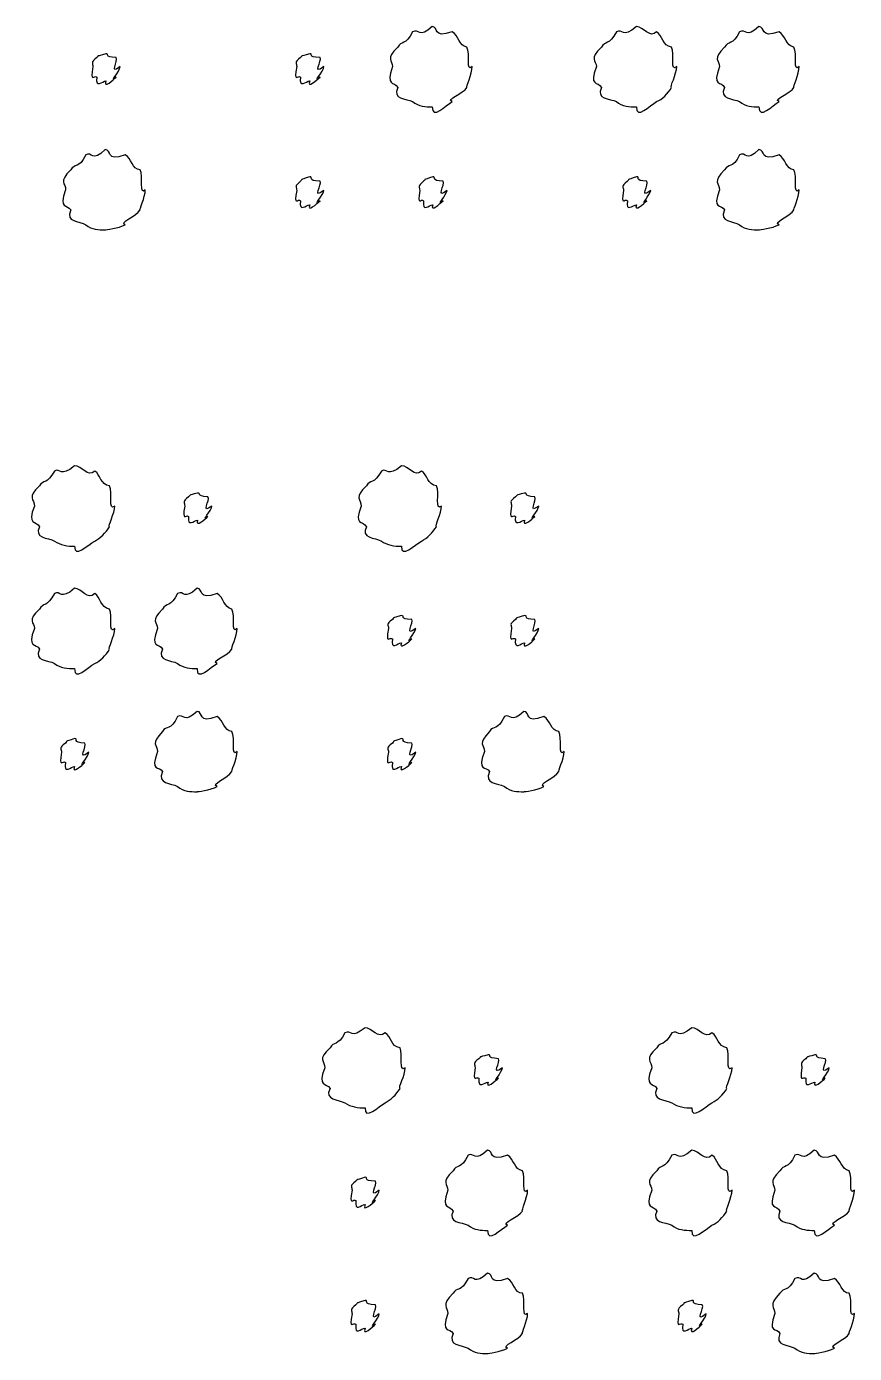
# Model space of a CAD drawing. Header units: millimetres. Extents: x -178 to -32, y 41 to 266.
# Drawn here: x -144.18 to -137.13, y 186.96 to 198.25 of the extents above; entities that cross this region are included whole.
import ezdxf

# ---------------------------------------------------------------- set-up
doc = ezdxf.new("R2010")
doc.units = ezdxf.units.MM
doc.layers.get('0').update_dxf_attribs({"linetype": 'CONTINUOUS'})

msp = doc.modelspace()

# ---------------------------------------------------------------- linework, layer by layer
at = {"color": 0}
for p, q in [((-140.73, 198.247), (-140.73, 198.247)), ((-138.99, 198.247), (-138.99, 198.247)), ((-137.948, 198.247), (-137.948, 198.247)), ((-143.507, 198.016), (-143.507, 198.016)), ((-141.772, 198.016), (-141.772, 198.016)), ((-143.512, 197.2), (-143.512, 197.2)), ((-137.948, 197.2), (-137.948, 197.2)), ((-141.772, 196.969), (-141.772, 196.969)), ((-140.725, 196.969), (-140.725, 196.969)), ((-138.99, 196.969), (-138.99, 196.969)), ((-143.773, 194.509), (-143.773, 194.509)), ((-140.991, 194.509), (-140.991, 194.509)), ((-142.726, 194.277), (-142.726, 194.277)), ((-139.943, 194.277), (-139.943, 194.277)), ((-143.773, 193.467), (-143.773, 193.467)), ((-142.731, 193.467), (-142.731, 193.467)), ((-140.991, 193.235), (-140.991, 193.235)), ((-139.943, 193.235), (-139.943, 193.235)), ((-142.731, 192.419), (-142.731, 192.419)), ((-139.949, 192.419), (-139.949, 192.419)), ((-143.773, 192.188), (-143.773, 192.188)), ((-140.991, 192.188), (-140.991, 192.188)), ((-141.301, 189.728), (-141.301, 189.728)), ((-138.519, 189.728), (-138.519, 189.728)), ((-140.254, 189.497), (-140.254, 189.497)), ((-137.471, 189.497), (-137.471, 189.497)), ((-140.259, 188.686), (-140.259, 188.686)), ((-138.519, 188.686), (-138.519, 188.686)), ((-137.477, 188.686), (-137.477, 188.686)), ((-141.301, 188.455), (-141.301, 188.455)), ((-140.259, 187.639), (-140.259, 187.639)), ((-137.477, 187.639), (-137.477, 187.639)), ((-141.301, 187.408), (-141.301, 187.408)), ((-138.519, 187.408), (-138.519, 187.408))]:
    msp.add_line(p, q, dxfattribs=at)
for points in [[(-140.896, 198.203), (-140.953, 198.082), (-140.992, 198.129), (-141.023, 198.071)], [(-140.73, 198.247), (-140.843, 198.14), (-140.841, 198.232), (-140.896, 198.203)], [(-140.559, 198.203), (-140.73, 198.14), (-140.671, 198.247), (-140.73, 198.247)], [(-140.433, 198.071), (-140.502, 198.082), (-140.504, 198.173), (-140.559, 198.203)], [(-139.161, 198.203), (-139.223, 198.082), (-139.257, 198.129), (-139.288, 198.071)], [(-138.99, 198.247), (-139.113, 198.14), (-139.106, 198.232), (-139.161, 198.203)], [(-138.819, 198.203), (-138.877, 198.14), (-138.931, 198.247), (-138.99, 198.247)], [(-138.692, 198.071), (-138.771, 198.082), (-138.767, 198.173), (-138.819, 198.203)], [(-138.114, 198.203), (-138.171, 198.082), (-138.21, 198.129), (-138.24, 198.071)], [(-137.948, 198.247), (-138.061, 198.14), (-138.058, 198.232), (-138.114, 198.203)], [(-137.777, 198.203), (-137.948, 198.14), (-137.889, 198.247), (-137.948, 198.247)], [(-137.65, 198.071), (-137.719, 198.082), (-137.722, 198.173), (-137.777, 198.203)], [(-141.023, 198.071), (-141.13, 197.968), (-141.067, 197.961), (-141.067, 197.906)], [(-140.389, 197.906), (-140.444, 197.85), (-140.402, 198.016), (-140.433, 198.071)], [(-139.288, 198.071), (-139.399, 197.968), (-139.332, 197.961), (-139.332, 197.906)], [(-138.648, 197.906), (-138.709, 197.85), (-138.662, 198.016), (-138.692, 198.071)], [(-138.24, 198.071), (-138.348, 197.968), (-138.284, 197.961), (-138.284, 197.906)], [(-137.606, 197.906), (-137.661, 197.85), (-137.62, 198.016), (-137.65, 198.071)], [(-143.584, 197.983), (-143.641, 197.941), (-143.617, 197.934), (-143.617, 197.906)], [(-143.507, 198.016), (-143.597, 197.986), (-143.562, 198.005), (-143.584, 197.983)], [(-143.419, 197.983), (-143.53, 197.986), (-143.47, 198.016), (-143.507, 198.016)], [(-143.386, 197.906), (-143.486, 197.824), (-143.397, 197.961), (-143.419, 197.983)], [(-141.849, 197.983), (-141.91, 197.941), (-141.882, 197.934), (-141.882, 197.906)], [(-141.772, 198.016), (-141.866, 197.986), (-141.827, 198.005), (-141.849, 197.983)], [(-141.684, 197.983), (-141.8, 197.986), (-141.735, 198.016), (-141.772, 198.016)], [(-141.651, 197.906), (-141.756, 197.824), (-141.662, 197.961), (-141.684, 197.983)], [(-143.617, 197.906), (-143.641, 197.758), (-143.606, 197.84), (-143.584, 197.817)], [(-143.419, 197.817), (-143.486, 197.758), (-143.386, 197.868), (-143.386, 197.906)], [(-141.882, 197.906), (-141.91, 197.758), (-141.871, 197.84), (-141.849, 197.817)], [(-141.684, 197.817), (-141.756, 197.758), (-141.651, 197.868), (-141.651, 197.906)], [(-141.067, 197.906), (-141.13, 197.732), (-141.051, 197.784), (-141.023, 197.729)], [(-140.433, 197.729), (-140.444, 197.732), (-140.389, 197.842), (-140.389, 197.906)], [(-139.332, 197.906), (-139.399, 197.732), (-139.317, 197.784), (-139.288, 197.729)], [(-138.692, 197.729), (-138.709, 197.732), (-138.648, 197.842), (-138.648, 197.906)], [(-138.284, 197.906), (-138.348, 197.732), (-138.269, 197.784), (-138.24, 197.729)], [(-137.65, 197.729), (-137.661, 197.732), (-137.606, 197.842), (-137.606, 197.906)], [(-143.584, 197.817), (-143.597, 197.714), (-143.536, 197.784), (-143.507, 197.784)], [(-143.507, 197.784), (-143.53, 197.714), (-143.441, 197.795), (-143.419, 197.817)], [(-141.849, 197.817), (-141.866, 197.714), (-141.801, 197.784), (-141.772, 197.784)], [(-141.772, 197.784), (-141.8, 197.714), (-141.706, 197.795), (-141.684, 197.817)], [(-141.023, 197.729), (-141.072, 197.626), (-140.951, 197.637), (-140.896, 197.608)], [(-140.559, 197.608), (-140.62, 197.626), (-140.462, 197.677), (-140.433, 197.729)], [(-139.288, 197.729), (-139.34, 197.626), (-139.216, 197.637), (-139.161, 197.608)], [(-138.819, 197.608), (-138.771, 197.626), (-138.725, 197.677), (-138.692, 197.729)], [(-138.24, 197.729), (-138.29, 197.626), (-138.169, 197.637), (-138.114, 197.608)], [(-137.777, 197.608), (-137.838, 197.626), (-137.679, 197.677), (-137.65, 197.729)], [(-140.896, 197.608), (-140.843, 197.566), (-140.785, 197.564), (-140.73, 197.564)], [(-140.73, 197.564), (-140.73, 197.449), (-140.615, 197.578), (-140.559, 197.608)], [(-139.161, 197.608), (-139.113, 197.566), (-139.048, 197.564), (-138.99, 197.564)], [(-138.99, 197.564), (-138.996, 197.449), (-138.874, 197.578), (-138.819, 197.608)], [(-138.114, 197.608), (-138.061, 197.566), (-138.003, 197.564), (-137.948, 197.564)], [(-137.948, 197.564), (-137.948, 197.449), (-137.832, 197.578), (-137.777, 197.608)], [(-143.678, 197.156), (-143.736, 197.031), (-143.775, 197.084), (-143.805, 197.029)], [(-143.512, 197.2), (-143.626, 197.09), (-143.623, 197.185), (-143.678, 197.156)], [(-143.342, 197.156), (-143.512, 197.09), (-143.453, 197.2), (-143.512, 197.2)], [(-143.215, 197.029), (-143.284, 197.031), (-143.287, 197.126), (-143.342, 197.156)], [(-138.114, 197.156), (-138.171, 197.031), (-138.21, 197.084), (-138.24, 197.029)], [(-137.948, 197.2), (-138.061, 197.09), (-138.058, 197.185), (-138.114, 197.156)], [(-137.777, 197.156), (-137.948, 197.09), (-137.889, 197.2), (-137.948, 197.2)], [(-137.65, 197.029), (-137.719, 197.031), (-137.722, 197.126), (-137.777, 197.156)], [(-143.805, 197.029), (-143.912, 196.92), (-143.849, 196.916), (-143.849, 196.858)], [(-143.171, 196.858), (-143.226, 196.803), (-143.185, 196.974), (-143.215, 197.029)], [(-138.24, 197.029), (-138.348, 196.92), (-138.284, 196.916), (-138.284, 196.858)], [(-137.606, 196.858), (-137.661, 196.803), (-137.62, 196.974), (-137.65, 197.029)], [(-141.849, 196.93), (-141.91, 196.887), (-141.882, 196.882), (-141.882, 196.853)], [(-141.772, 196.969), (-141.866, 196.935), (-141.827, 196.955), (-141.849, 196.93)], [(-141.684, 196.93), (-141.8, 196.935), (-141.735, 196.969), (-141.772, 196.969)], [(-141.651, 196.853), (-141.756, 196.77), (-141.662, 196.908), (-141.684, 196.93)], [(-140.802, 196.93), (-140.859, 196.887), (-140.835, 196.882), (-140.835, 196.853)], [(-140.725, 196.969), (-140.814, 196.935), (-140.78, 196.955), (-140.802, 196.93)], [(-140.637, 196.93), (-140.748, 196.935), (-140.688, 196.969), (-140.725, 196.969)], [(-140.603, 196.853), (-140.704, 196.77), (-140.615, 196.908), (-140.637, 196.93)], [(-139.067, 196.93), (-139.128, 196.887), (-139.1, 196.882), (-139.1, 196.853)], [(-138.99, 196.969), (-139.084, 196.935), (-139.045, 196.955), (-139.067, 196.93)], [(-138.902, 196.93), (-139.017, 196.935), (-138.953, 196.969), (-138.99, 196.969)], [(-138.869, 196.853), (-138.973, 196.77), (-138.88, 196.908), (-138.902, 196.93)], [(-143.849, 196.858), (-143.912, 196.682), (-143.834, 196.739), (-143.805, 196.687)], [(-143.215, 196.687), (-143.226, 196.682), (-143.171, 196.795), (-143.171, 196.858)], [(-141.882, 196.853), (-141.91, 196.707), (-141.871, 196.789), (-141.849, 196.765)], [(-141.684, 196.765), (-141.756, 196.707), (-141.651, 196.82), (-141.651, 196.853)], [(-140.835, 196.853), (-140.859, 196.707), (-140.824, 196.789), (-140.802, 196.765)], [(-140.637, 196.765), (-140.704, 196.707), (-140.603, 196.82), (-140.603, 196.853)], [(-139.1, 196.853), (-139.128, 196.707), (-139.089, 196.789), (-139.067, 196.765)], [(-138.902, 196.765), (-138.973, 196.707), (-138.869, 196.82), (-138.869, 196.853)], [(-138.284, 196.858), (-138.348, 196.682), (-138.269, 196.739), (-138.24, 196.687)], [(-137.65, 196.687), (-137.661, 196.682), (-137.606, 196.795), (-137.606, 196.858)], [(-141.849, 196.765), (-141.866, 196.66), (-141.801, 196.731), (-141.772, 196.731)], [(-141.772, 196.731), (-141.8, 196.66), (-141.706, 196.742), (-141.684, 196.765)], [(-140.802, 196.765), (-140.814, 196.66), (-140.754, 196.731), (-140.725, 196.731)], [(-140.725, 196.731), (-140.748, 196.66), (-140.659, 196.742), (-140.637, 196.765)], [(-139.067, 196.765), (-139.084, 196.66), (-139.019, 196.731), (-138.99, 196.731)], [(-138.99, 196.731), (-139.017, 196.66), (-138.924, 196.742), (-138.902, 196.765)], [(-143.805, 196.687), (-143.854, 196.578), (-143.733, 196.594), (-143.678, 196.561)], [(-143.342, 196.561), (-143.402, 196.578), (-143.244, 196.635), (-143.215, 196.687)], [(-138.24, 196.687), (-138.29, 196.578), (-138.169, 196.594), (-138.114, 196.561)], [(-137.777, 196.561), (-137.838, 196.578), (-137.679, 196.635), (-137.65, 196.687)], [(-143.678, 196.561), (-143.626, 196.517), (-143.568, 196.517), (-143.512, 196.517)], [(-143.512, 196.517), (-143.512, 196.517), (-143.397, 196.53), (-143.342, 196.561)], [(-138.114, 196.561), (-138.061, 196.517), (-138.003, 196.517), (-137.948, 196.517)], [(-137.948, 196.517), (-137.948, 196.517), (-137.832, 196.53), (-137.777, 196.561)], [(-143.944, 194.465), (-144.006, 194.349), (-144.04, 194.393), (-144.071, 194.338)], [(-143.773, 194.509), (-143.896, 194.407), (-143.889, 194.493), (-143.944, 194.465)], [(-143.602, 194.465), (-143.66, 194.407), (-143.714, 194.509), (-143.773, 194.509)], [(-143.475, 194.338), (-143.554, 194.349), (-143.55, 194.434), (-143.602, 194.465)], [(-141.162, 194.465), (-141.224, 194.349), (-141.258, 194.393), (-141.289, 194.338)], [(-140.991, 194.509), (-141.114, 194.407), (-141.107, 194.493), (-141.162, 194.465)], [(-140.82, 194.465), (-140.878, 194.407), (-140.932, 194.509), (-140.991, 194.509)], [(-140.693, 194.338), (-140.772, 194.349), (-140.768, 194.434), (-140.82, 194.465)], [(-144.071, 194.338), (-144.182, 194.239), (-144.115, 194.225), (-144.115, 194.167)], [(-143.431, 194.167), (-143.492, 194.12), (-143.445, 194.283), (-143.475, 194.338)], [(-141.289, 194.338), (-141.4, 194.239), (-141.333, 194.225), (-141.333, 194.167)], [(-140.649, 194.167), (-140.71, 194.12), (-140.663, 194.283), (-140.693, 194.338)], [(-142.803, 194.244), (-142.859, 194.208), (-142.836, 194.196), (-142.836, 194.167)], [(-142.726, 194.277), (-142.815, 194.253), (-142.781, 194.266), (-142.803, 194.244)], [(-142.638, 194.244), (-142.749, 194.253), (-142.688, 194.277), (-142.726, 194.277)], [(-142.604, 194.167), (-142.705, 194.091), (-142.615, 194.222), (-142.638, 194.244)], [(-140.021, 194.244), (-140.077, 194.208), (-140.054, 194.196), (-140.054, 194.167)], [(-139.943, 194.277), (-140.033, 194.253), (-139.998, 194.266), (-140.021, 194.244)], [(-139.855, 194.244), (-139.967, 194.253), (-139.906, 194.277), (-139.943, 194.277)], [(-139.822, 194.167), (-139.923, 194.091), (-139.833, 194.222), (-139.855, 194.244)], [(-144.115, 194.167), (-144.182, 193.999), (-144.099, 194.046), (-144.071, 193.991)], [(-143.475, 193.991), (-143.492, 193.999), (-143.431, 194.104), (-143.431, 194.167)], [(-142.836, 194.167), (-142.859, 194.025), (-142.825, 194.101), (-142.803, 194.079)], [(-142.638, 194.079), (-142.705, 194.025), (-142.604, 194.13), (-142.604, 194.167)], [(-141.333, 194.167), (-141.4, 193.999), (-141.317, 194.046), (-141.289, 193.991)], [(-140.693, 193.991), (-140.71, 193.999), (-140.649, 194.104), (-140.649, 194.167)], [(-140.054, 194.167), (-140.077, 194.025), (-140.043, 194.101), (-140.021, 194.079)], [(-139.855, 194.079), (-139.923, 194.025), (-139.822, 194.13), (-139.822, 194.167)], [(-144.071, 193.991), (-144.123, 193.893), (-143.999, 193.898), (-143.944, 193.869)], [(-143.602, 193.869), (-143.554, 193.893), (-143.509, 193.938), (-143.475, 193.991)], [(-142.803, 194.079), (-142.815, 193.981), (-142.755, 194.046), (-142.726, 194.046)], [(-142.726, 194.046), (-142.749, 193.981), (-142.659, 194.057), (-142.638, 194.079)], [(-141.289, 193.991), (-141.341, 193.893), (-141.217, 193.898), (-141.162, 193.869)], [(-140.82, 193.869), (-140.772, 193.893), (-140.726, 193.938), (-140.693, 193.991)], [(-140.021, 194.079), (-140.033, 193.981), (-139.972, 194.046), (-139.943, 194.046)], [(-139.943, 194.046), (-139.967, 193.981), (-139.877, 194.057), (-139.855, 194.079)], [(-143.944, 193.869), (-143.896, 193.833), (-143.831, 193.825), (-143.773, 193.825)], [(-143.773, 193.825), (-143.778, 193.716), (-143.657, 193.839), (-143.602, 193.869)], [(-141.162, 193.869), (-141.114, 193.833), (-141.049, 193.825), (-140.991, 193.825)], [(-140.991, 193.825), (-140.996, 193.716), (-140.875, 193.839), (-140.82, 193.869)], [(-143.944, 193.423), (-144.006, 193.301), (-144.04, 193.348), (-144.071, 193.29)], [(-143.773, 193.467), (-143.896, 193.359), (-143.889, 193.452), (-143.944, 193.423)], [(-143.602, 193.423), (-143.66, 193.359), (-143.714, 193.467), (-143.773, 193.467)], [(-143.475, 193.29), (-143.554, 193.301), (-143.55, 193.392), (-143.602, 193.423)], [(-142.897, 193.423), (-142.954, 193.301), (-142.993, 193.348), (-143.024, 193.29)], [(-142.731, 193.467), (-142.844, 193.359), (-142.841, 193.452), (-142.897, 193.423)], [(-142.56, 193.423), (-142.731, 193.359), (-142.672, 193.467), (-142.731, 193.467)], [(-142.434, 193.29), (-142.502, 193.301), (-142.505, 193.392), (-142.56, 193.423)], [(-144.071, 193.29), (-144.182, 193.187), (-144.115, 193.18), (-144.115, 193.125)], [(-143.431, 193.125), (-143.492, 193.07), (-143.445, 193.235), (-143.475, 193.29)], [(-143.024, 193.29), (-143.131, 193.187), (-143.068, 193.18), (-143.068, 193.125)], [(-142.39, 193.125), (-142.445, 193.07), (-142.403, 193.235), (-142.434, 193.29)], [(-141.068, 193.202), (-141.129, 193.161), (-141.101, 193.154), (-141.101, 193.125)], [(-140.991, 193.235), (-141.085, 193.205), (-141.046, 193.225), (-141.068, 193.202)], [(-140.903, 193.202), (-141.018, 193.205), (-140.953, 193.235), (-140.991, 193.235)], [(-140.869, 193.125), (-140.974, 193.044), (-140.88, 193.18), (-140.903, 193.202)], [(-140.021, 193.202), (-140.077, 193.161), (-140.054, 193.154), (-140.054, 193.125)], [(-139.943, 193.235), (-140.033, 193.205), (-139.998, 193.225), (-140.021, 193.202)], [(-139.855, 193.202), (-139.967, 193.205), (-139.906, 193.235), (-139.943, 193.235)], [(-139.822, 193.125), (-139.923, 193.044), (-139.833, 193.18), (-139.855, 193.202)], [(-144.115, 193.125), (-144.182, 192.951), (-144.099, 193.004), (-144.071, 192.949)], [(-143.475, 192.949), (-143.492, 192.951), (-143.431, 193.062), (-143.431, 193.125)], [(-143.068, 193.125), (-143.131, 192.951), (-143.052, 193.004), (-143.024, 192.949)], [(-142.434, 192.949), (-142.445, 192.951), (-142.39, 193.062), (-142.39, 193.125)], [(-141.101, 193.125), (-141.129, 192.978), (-141.09, 193.059), (-141.068, 193.037)], [(-140.903, 193.037), (-140.974, 192.978), (-140.869, 193.088), (-140.869, 193.125)], [(-140.054, 193.125), (-140.077, 192.978), (-140.043, 193.059), (-140.021, 193.037)], [(-139.855, 193.037), (-139.923, 192.978), (-139.822, 193.088), (-139.822, 193.125)], [(-141.068, 193.037), (-141.085, 192.933), (-141.02, 193.004), (-140.991, 193.004)], [(-140.991, 193.004), (-141.018, 192.933), (-140.924, 193.015), (-140.903, 193.037)], [(-140.021, 193.037), (-140.033, 192.933), (-139.972, 193.004), (-139.943, 193.004)], [(-139.943, 193.004), (-139.967, 192.933), (-139.877, 193.015), (-139.855, 193.037)], [(-144.071, 192.949), (-144.123, 192.845), (-143.999, 192.857), (-143.944, 192.828)], [(-143.602, 192.828), (-143.554, 192.845), (-143.509, 192.896), (-143.475, 192.949)], [(-143.024, 192.949), (-143.073, 192.845), (-142.952, 192.857), (-142.897, 192.828)], [(-142.56, 192.828), (-142.621, 192.845), (-142.463, 192.896), (-142.434, 192.949)], [(-143.944, 192.828), (-143.896, 192.786), (-143.831, 192.784), (-143.773, 192.784)], [(-143.773, 192.784), (-143.778, 192.669), (-143.657, 192.797), (-143.602, 192.828)], [(-142.897, 192.828), (-142.844, 192.786), (-142.786, 192.784), (-142.731, 192.784)], [(-142.731, 192.784), (-142.731, 192.669), (-142.615, 192.797), (-142.56, 192.828)], [(-142.731, 192.419), (-142.844, 192.309), (-142.841, 192.404), (-142.897, 192.375)], [(-142.56, 192.375), (-142.731, 192.309), (-142.672, 192.419), (-142.731, 192.419)], [(-139.949, 192.419), (-140.062, 192.309), (-140.059, 192.404), (-140.115, 192.375)], [(-139.778, 192.375), (-139.949, 192.309), (-139.89, 192.419), (-139.949, 192.419)], [(-142.897, 192.375), (-142.954, 192.25), (-142.993, 192.304), (-143.024, 192.249)], [(-142.434, 192.249), (-142.502, 192.25), (-142.505, 192.345), (-142.56, 192.375)], [(-140.115, 192.375), (-140.172, 192.25), (-140.211, 192.304), (-140.241, 192.249)], [(-139.651, 192.249), (-139.72, 192.25), (-139.723, 192.345), (-139.778, 192.375)], [(-143.773, 192.188), (-143.867, 192.155), (-143.828, 192.174), (-143.85, 192.15)], [(-143.685, 192.15), (-143.801, 192.155), (-143.736, 192.188), (-143.773, 192.188)], [(-143.024, 192.249), (-143.131, 192.14), (-143.068, 192.136), (-143.068, 192.078)], [(-142.39, 192.078), (-142.445, 192.023), (-142.403, 192.194), (-142.434, 192.249)], [(-140.991, 192.188), (-141.085, 192.155), (-141.046, 192.174), (-141.068, 192.15)], [(-140.903, 192.15), (-141.018, 192.155), (-140.953, 192.188), (-140.991, 192.188)], [(-140.241, 192.249), (-140.349, 192.14), (-140.285, 192.136), (-140.285, 192.078)], [(-139.607, 192.078), (-139.662, 192.023), (-139.621, 192.194), (-139.651, 192.249)], [(-143.85, 192.15), (-143.911, 192.107), (-143.883, 192.101), (-143.883, 192.072)], [(-143.883, 192.072), (-143.911, 191.926), (-143.872, 192.009), (-143.85, 191.984)], [(-143.652, 192.072), (-143.757, 191.99), (-143.663, 192.127), (-143.685, 192.15)], [(-143.685, 191.984), (-143.757, 191.926), (-143.652, 192.039), (-143.652, 192.072)], [(-143.068, 192.078), (-143.131, 191.902), (-143.052, 191.958), (-143.024, 191.907)], [(-142.434, 191.907), (-142.445, 191.902), (-142.39, 192.014), (-142.39, 192.078)], [(-141.068, 192.15), (-141.129, 192.107), (-141.101, 192.101), (-141.101, 192.072)], [(-141.101, 192.072), (-141.129, 191.926), (-141.09, 192.009), (-141.068, 191.984)], [(-140.869, 192.072), (-140.974, 191.99), (-140.88, 192.127), (-140.903, 192.15)], [(-140.903, 191.984), (-140.974, 191.926), (-140.869, 192.039), (-140.869, 192.072)], [(-140.285, 192.078), (-140.349, 191.902), (-140.27, 191.958), (-140.241, 191.907)], [(-139.651, 191.907), (-139.662, 191.902), (-139.607, 192.014), (-139.607, 192.078)], [(-143.85, 191.984), (-143.867, 191.879), (-143.802, 191.951), (-143.773, 191.951)], [(-143.773, 191.951), (-143.801, 191.879), (-143.707, 191.962), (-143.685, 191.984)], [(-141.068, 191.984), (-141.085, 191.879), (-141.02, 191.951), (-140.991, 191.951)], [(-140.991, 191.951), (-141.018, 191.879), (-140.924, 191.962), (-140.903, 191.984)], [(-143.024, 191.907), (-143.073, 191.798), (-142.952, 191.813), (-142.897, 191.78)], [(-142.56, 191.78), (-142.621, 191.798), (-142.463, 191.855), (-142.434, 191.907)], [(-140.241, 191.907), (-140.291, 191.798), (-140.17, 191.813), (-140.115, 191.78)], [(-139.778, 191.78), (-139.839, 191.798), (-139.68, 191.855), (-139.651, 191.907)], [(-142.897, 191.78), (-142.844, 191.736), (-142.786, 191.736), (-142.731, 191.736)], [(-142.731, 191.736), (-142.731, 191.736), (-142.615, 191.75), (-142.56, 191.78)], [(-140.115, 191.78), (-140.062, 191.736), (-140.004, 191.736), (-139.949, 191.736)], [(-139.949, 191.736), (-139.949, 191.736), (-139.833, 191.75), (-139.778, 191.78)], [(-141.301, 189.728), (-141.423, 189.626), (-141.417, 189.713), (-141.472, 189.684)], [(-141.13, 189.684), (-141.188, 189.626), (-141.242, 189.728), (-141.301, 189.728)], [(-138.519, 189.728), (-138.641, 189.626), (-138.634, 189.713), (-138.689, 189.684)], [(-138.348, 189.684), (-138.406, 189.626), (-138.459, 189.728), (-138.519, 189.728)], [(-141.472, 189.684), (-141.534, 189.568), (-141.568, 189.612), (-141.599, 189.557)], [(-141.003, 189.557), (-141.082, 189.568), (-141.078, 189.654), (-141.13, 189.684)], [(-138.689, 189.684), (-138.751, 189.568), (-138.786, 189.612), (-138.816, 189.557)], [(-138.221, 189.557), (-138.299, 189.568), (-138.295, 189.654), (-138.348, 189.684)], [(-141.599, 189.557), (-141.71, 189.458), (-141.643, 189.444), (-141.643, 189.387)], [(-140.959, 189.387), (-141.02, 189.34), (-140.973, 189.502), (-141.003, 189.557)], [(-140.331, 189.464), (-140.387, 189.428), (-140.364, 189.416), (-140.364, 189.387)], [(-140.254, 189.497), (-140.343, 189.472), (-140.309, 189.486), (-140.331, 189.464)], [(-140.165, 189.464), (-140.277, 189.472), (-140.216, 189.497), (-140.254, 189.497)], [(-140.132, 189.387), (-140.233, 189.311), (-140.143, 189.442), (-140.165, 189.464)], [(-138.816, 189.557), (-138.928, 189.458), (-138.86, 189.444), (-138.86, 189.387)], [(-138.177, 189.387), (-138.237, 189.34), (-138.19, 189.502), (-138.221, 189.557)], [(-137.548, 189.464), (-137.605, 189.428), (-137.582, 189.416), (-137.582, 189.387)], [(-137.471, 189.497), (-137.561, 189.472), (-137.527, 189.486), (-137.548, 189.464)], [(-137.383, 189.464), (-137.495, 189.472), (-137.434, 189.497), (-137.471, 189.497)], [(-137.35, 189.387), (-137.451, 189.311), (-137.361, 189.442), (-137.383, 189.464)], [(-141.643, 189.387), (-141.71, 189.218), (-141.628, 189.265), (-141.599, 189.21)], [(-141.003, 189.21), (-141.02, 189.218), (-140.959, 189.323), (-140.959, 189.387)], [(-140.364, 189.387), (-140.387, 189.244), (-140.353, 189.32), (-140.331, 189.298)], [(-140.165, 189.298), (-140.233, 189.244), (-140.132, 189.349), (-140.132, 189.387)], [(-138.86, 189.387), (-138.928, 189.218), (-138.845, 189.265), (-138.816, 189.21)], [(-138.221, 189.21), (-138.237, 189.218), (-138.177, 189.323), (-138.177, 189.387)], [(-137.582, 189.387), (-137.605, 189.244), (-137.571, 189.32), (-137.548, 189.298)], [(-137.383, 189.298), (-137.451, 189.244), (-137.35, 189.349), (-137.35, 189.387)], [(-140.331, 189.298), (-140.343, 189.2), (-140.282, 189.265), (-140.254, 189.265)], [(-140.254, 189.265), (-140.277, 189.2), (-140.188, 189.276), (-140.165, 189.298)], [(-137.548, 189.298), (-137.561, 189.2), (-137.5, 189.265), (-137.471, 189.265)], [(-137.471, 189.265), (-137.495, 189.2), (-137.405, 189.276), (-137.383, 189.298)], [(-141.599, 189.21), (-141.651, 189.112), (-141.527, 189.118), (-141.472, 189.089)], [(-141.13, 189.089), (-141.082, 189.112), (-141.036, 189.158), (-141.003, 189.21)], [(-138.816, 189.21), (-138.869, 189.112), (-138.745, 189.118), (-138.689, 189.089)], [(-138.348, 189.089), (-138.299, 189.112), (-138.254, 189.158), (-138.221, 189.21)], [(-141.472, 189.089), (-141.423, 189.053), (-141.359, 189.045), (-141.301, 189.045)], [(-141.301, 189.045), (-141.306, 188.936), (-141.185, 189.059), (-141.13, 189.089)], [(-138.689, 189.089), (-138.641, 189.053), (-138.576, 189.045), (-138.519, 189.045)], [(-138.519, 189.045), (-138.524, 188.936), (-138.403, 189.059), (-138.348, 189.089)], [(-140.259, 188.686), (-140.372, 188.579), (-140.369, 188.671), (-140.424, 188.642)], [(-140.088, 188.642), (-140.259, 188.579), (-140.2, 188.686), (-140.259, 188.686)], [(-138.519, 188.686), (-138.641, 188.579), (-138.634, 188.671), (-138.689, 188.642)], [(-138.348, 188.642), (-138.406, 188.579), (-138.459, 188.686), (-138.519, 188.686)], [(-137.477, 188.686), (-137.59, 188.579), (-137.587, 188.671), (-137.642, 188.642)], [(-137.306, 188.642), (-137.477, 188.579), (-137.418, 188.686), (-137.477, 188.686)], [(-140.424, 188.642), (-140.482, 188.521), (-140.521, 188.568), (-140.551, 188.51)], [(-139.961, 188.51), (-140.03, 188.521), (-140.033, 188.612), (-140.088, 188.642)], [(-138.689, 188.642), (-138.751, 188.521), (-138.786, 188.568), (-138.816, 188.51)], [(-138.221, 188.51), (-138.299, 188.521), (-138.295, 188.612), (-138.348, 188.642)], [(-137.642, 188.642), (-137.7, 188.521), (-137.739, 188.568), (-137.769, 188.51)], [(-137.179, 188.51), (-137.248, 188.521), (-137.251, 188.612), (-137.306, 188.642)], [(-141.301, 188.455), (-141.394, 188.425), (-141.356, 188.444), (-141.378, 188.422)], [(-141.213, 188.422), (-141.328, 188.425), (-141.264, 188.455), (-141.301, 188.455)], [(-140.551, 188.51), (-140.659, 188.407), (-140.595, 188.4), (-140.595, 188.345)], [(-139.917, 188.345), (-139.972, 188.289), (-139.931, 188.455), (-139.961, 188.51)], [(-138.816, 188.51), (-138.928, 188.407), (-138.86, 188.4), (-138.86, 188.345)], [(-138.177, 188.345), (-138.237, 188.289), (-138.19, 188.455), (-138.221, 188.51)], [(-137.769, 188.51), (-137.876, 188.407), (-137.813, 188.4), (-137.813, 188.345)], [(-137.135, 188.345), (-137.19, 188.289), (-137.149, 188.455), (-137.179, 188.51)], [(-141.378, 188.422), (-141.438, 188.381), (-141.411, 188.374), (-141.411, 188.345)], [(-141.411, 188.345), (-141.438, 188.197), (-141.4, 188.279), (-141.378, 188.257)], [(-141.18, 188.345), (-141.284, 188.263), (-141.19, 188.4), (-141.213, 188.422)], [(-141.213, 188.257), (-141.284, 188.197), (-141.18, 188.307), (-141.18, 188.345)], [(-140.595, 188.345), (-140.659, 188.171), (-140.58, 188.224), (-140.551, 188.168)], [(-139.961, 188.168), (-139.972, 188.171), (-139.917, 188.281), (-139.917, 188.345)], [(-138.86, 188.345), (-138.928, 188.171), (-138.845, 188.224), (-138.816, 188.168)], [(-138.221, 188.168), (-138.237, 188.171), (-138.177, 188.281), (-138.177, 188.345)], [(-137.813, 188.345), (-137.876, 188.171), (-137.798, 188.224), (-137.769, 188.168)], [(-137.179, 188.168), (-137.19, 188.171), (-137.135, 188.281), (-137.135, 188.345)], [(-141.378, 188.257), (-141.394, 188.153), (-141.33, 188.224), (-141.301, 188.224)], [(-141.301, 188.224), (-141.328, 188.153), (-141.235, 188.234), (-141.213, 188.257)], [(-140.551, 188.168), (-140.601, 188.065), (-140.48, 188.076), (-140.424, 188.047)], [(-140.088, 188.047), (-140.149, 188.065), (-139.99, 188.116), (-139.961, 188.168)], [(-138.816, 188.168), (-138.869, 188.065), (-138.745, 188.076), (-138.689, 188.047)], [(-138.348, 188.047), (-138.299, 188.065), (-138.254, 188.116), (-138.221, 188.168)], [(-137.769, 188.168), (-137.819, 188.065), (-137.697, 188.076), (-137.642, 188.047)], [(-137.306, 188.047), (-137.366, 188.065), (-137.208, 188.116), (-137.179, 188.168)], [(-140.424, 188.047), (-140.372, 188.006), (-140.314, 188.003), (-140.259, 188.003)], [(-140.259, 188.003), (-140.259, 187.889), (-140.143, 188.017), (-140.088, 188.047)], [(-138.689, 188.047), (-138.641, 188.006), (-138.576, 188.003), (-138.519, 188.003)], [(-138.519, 188.003), (-138.524, 187.889), (-138.403, 188.017), (-138.348, 188.047)], [(-137.642, 188.047), (-137.59, 188.006), (-137.532, 188.003), (-137.477, 188.003)], [(-137.477, 188.003), (-137.477, 187.889), (-137.361, 188.017), (-137.306, 188.047)], [(-140.424, 187.595), (-140.482, 187.47), (-140.521, 187.524), (-140.551, 187.468)], [(-140.259, 187.639), (-140.372, 187.529), (-140.369, 187.624), (-140.424, 187.595)], [(-140.088, 187.595), (-140.259, 187.529), (-140.2, 187.639), (-140.259, 187.639)], [(-139.961, 187.468), (-140.03, 187.47), (-140.033, 187.565), (-140.088, 187.595)], [(-137.642, 187.595), (-137.7, 187.47), (-137.739, 187.524), (-137.769, 187.468)], [(-137.477, 187.639), (-137.59, 187.529), (-137.587, 187.624), (-137.642, 187.595)], [(-137.306, 187.595), (-137.477, 187.529), (-137.418, 187.639), (-137.477, 187.639)], [(-137.179, 187.468), (-137.248, 187.47), (-137.251, 187.565), (-137.306, 187.595)], [(-140.551, 187.468), (-140.659, 187.36), (-140.595, 187.355), (-140.595, 187.297)], [(-139.917, 187.297), (-139.972, 187.242), (-139.931, 187.413), (-139.961, 187.468)], [(-137.769, 187.468), (-137.876, 187.36), (-137.813, 187.355), (-137.813, 187.297)], [(-137.135, 187.297), (-137.19, 187.242), (-137.149, 187.413), (-137.179, 187.468)], [(-141.378, 187.369), (-141.438, 187.326), (-141.411, 187.321), (-141.411, 187.292)], [(-141.301, 187.408), (-141.394, 187.375), (-141.356, 187.394), (-141.378, 187.369)], [(-141.213, 187.369), (-141.328, 187.375), (-141.264, 187.408), (-141.301, 187.408)], [(-141.18, 187.292), (-141.284, 187.209), (-141.19, 187.347), (-141.213, 187.369)], [(-138.596, 187.369), (-138.656, 187.326), (-138.629, 187.321), (-138.629, 187.292)], [(-138.519, 187.408), (-138.612, 187.375), (-138.574, 187.394), (-138.596, 187.369)], [(-138.43, 187.369), (-138.546, 187.375), (-138.482, 187.408), (-138.519, 187.408)], [(-138.397, 187.292), (-138.502, 187.209), (-138.408, 187.347), (-138.43, 187.369)], [(-141.411, 187.292), (-141.438, 187.146), (-141.4, 187.229), (-141.378, 187.204)], [(-141.213, 187.204), (-141.284, 187.146), (-141.18, 187.259), (-141.18, 187.292)], [(-140.595, 187.297), (-140.659, 187.121), (-140.58, 187.178), (-140.551, 187.127)], [(-139.961, 187.127), (-139.972, 187.121), (-139.917, 187.234), (-139.917, 187.297)], [(-138.629, 187.292), (-138.656, 187.146), (-138.618, 187.229), (-138.596, 187.204)], [(-138.43, 187.204), (-138.502, 187.146), (-138.397, 187.259), (-138.397, 187.292)], [(-137.813, 187.297), (-137.876, 187.121), (-137.798, 187.178), (-137.769, 187.127)], [(-137.179, 187.127), (-137.19, 187.121), (-137.135, 187.234), (-137.135, 187.297)], [(-141.378, 187.204), (-141.394, 187.099), (-141.33, 187.171), (-141.301, 187.171)], [(-141.301, 187.171), (-141.328, 187.099), (-141.235, 187.182), (-141.213, 187.204)], [(-140.551, 187.127), (-140.601, 187.018), (-140.48, 187.033), (-140.424, 187)], [(-140.088, 187), (-140.149, 187.018), (-139.99, 187.074), (-139.961, 187.127)], [(-138.596, 187.204), (-138.612, 187.099), (-138.547, 187.171), (-138.519, 187.171)], [(-138.519, 187.171), (-138.546, 187.099), (-138.453, 187.182), (-138.43, 187.204)], [(-137.769, 187.127), (-137.819, 187.018), (-137.697, 187.033), (-137.642, 187)], [(-137.306, 187), (-137.366, 187.018), (-137.208, 187.074), (-137.179, 187.127)], [(-140.424, 187), (-140.372, 186.956), (-140.314, 186.956), (-140.259, 186.956)], [(-140.259, 186.956), (-140.259, 186.956), (-140.143, 186.969), (-140.088, 187)], [(-137.642, 187), (-137.59, 186.956), (-137.532, 186.956), (-137.477, 186.956)], [(-137.477, 186.956), (-137.477, 186.956), (-137.361, 186.969), (-137.306, 187)]]:
    msp.add_open_spline(points, degree=3, dxfattribs=at)

doc.saveas('drawing.dxf')
